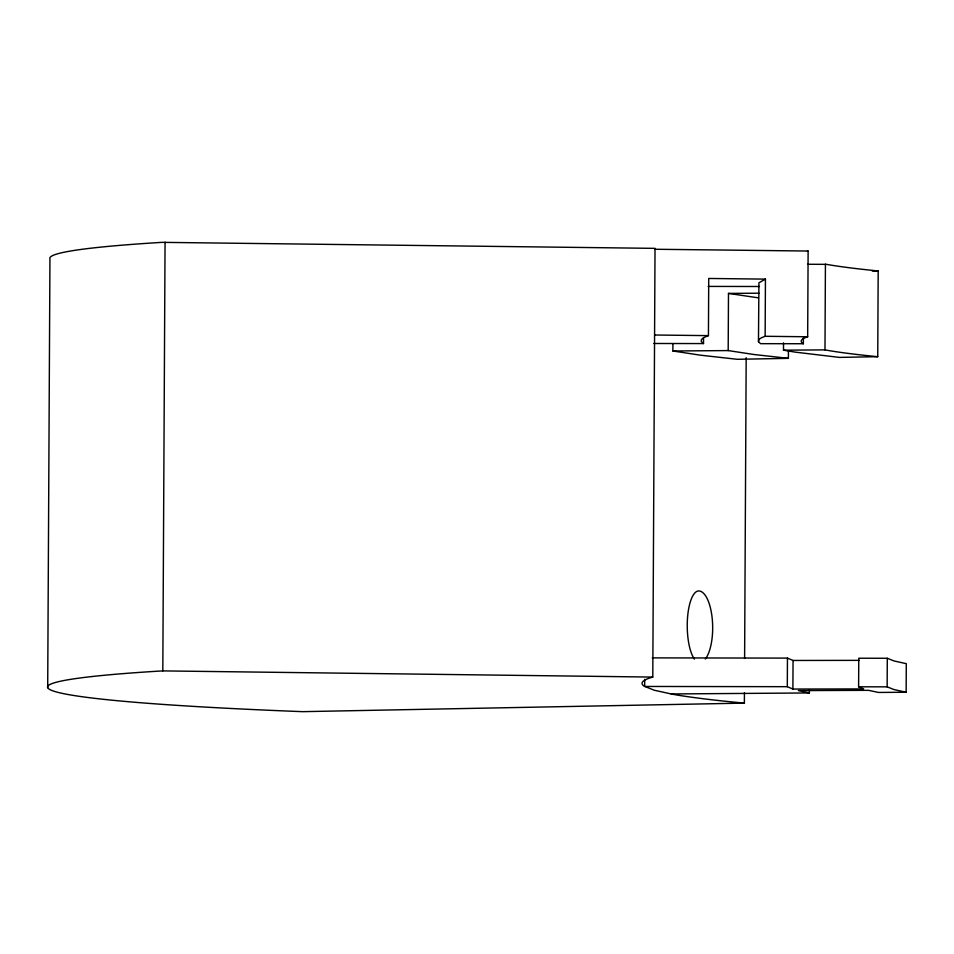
<?xml version="1.0" encoding="UTF-8"?>
<svg xmlns="http://www.w3.org/2000/svg" width="954" height="954" viewBox="0 0 954 954"><rect width="100%" height="100%" fill="white"/><g stroke="black" fill="none" stroke-linecap="round" stroke-linejoin="round"><path stroke-width="1.43" d="M47.7 687.619L49.942 258.904A606.601 28.572 0.3 0 1 162.049 242.352L655.028 248.362L652.786 677.078L649.066 678.199A866.983 40.843 0.3 0 0 644.129 686.176L654.17 690.207L672.439 694.226A866.983 40.843 0.3 0 0 732.887 702.025L744.382 703.11L744.43 692.687M744.382 703.11L302.656 711.66A606.601 28.572 0.3 0 1 159.807 671.067L162.812 670.9L165.054 242.185M644.701 679.308L644.665 686.451L787.3 686.689L792.893 689.05L863.668 688.931L858.612 686.797L858.767 658.224L887.292 658.272L894.136 660.979L906.3 663.674L906.145 692.246L878.491 692.449L868.593 690.338L798.367 690.601L809.362 692.95L809.374 690.1M788.433 351.024L788.398 358.346L737.335 359.3L700.558 355.198L672.88 350.989L672.916 343.595M653.776 343.488L703.515 343.571L703.551 337.704L708.428 335.629L708.727 278.461L765.442 279.117L765.132 336.285C762.735 337.394 758.239 338.265 758.466 341.687L760.565 343.667L803.363 343.738L803.387 337.823M788.398 358.346L754.042 354.518L728.188 350.583L728.486 293.415L759.05 293.2M744.609 658.451L746.183 357.75M758.466 341.687L758.931 282.789L765.442 279.117M807.704 264.27L826.534 264.353A709.609 33.426 0.3 0 0 876.022 270.733L878.193 270.948L877.74 356.689L839.448 357.404L795.231 352.133L783.496 350.178L783.532 342.856M787.3 686.689L787.455 658.105L652.25 657.878M792.893 689.05L793.048 660.466L787.455 658.105M803.363 343.738L802.922 343.512A709.609 33.426 0.3 0 1 806.965 336.989L807.668 336.774L808.121 251.033L655.148 249.256M877.74 356.689L875.569 356.486A709.609 33.426 0.3 0 1 826.092 350.094L824.983 349.879L825.425 264.139M906.145 692.246L893.981 689.563L887.148 686.844L887.292 658.272M703.551 337.716L701.428 339.564L701.25 341.437L703.515 343.571M807.418 251.248L808.121 251.033M872.278 271.055L878.193 270.948M672.88 350.989L728.188 350.583M783.496 350.178L824.983 349.879M671.079 693.952L809.362 692.95M793.048 660.466L859.387 660.359M708.202 286.415L759.408 286.498M858.612 686.797L887.148 686.844M654.635 335.009L708.428 335.629M765.132 336.285L807.668 336.774M162.812 670.9L652.786 677.078M758.442 297.851L728.486 293.415M705.352 658.999A35.775 13.535 89.2 0 0 712.316 619.611A35.775 13.535 89.2 0 0 699.318 590.991A35.775 11.889 89.3 0 0 687.5 618.12A35.775 11.889 89.3 0 0 694.405 659.095"/></g></svg>
